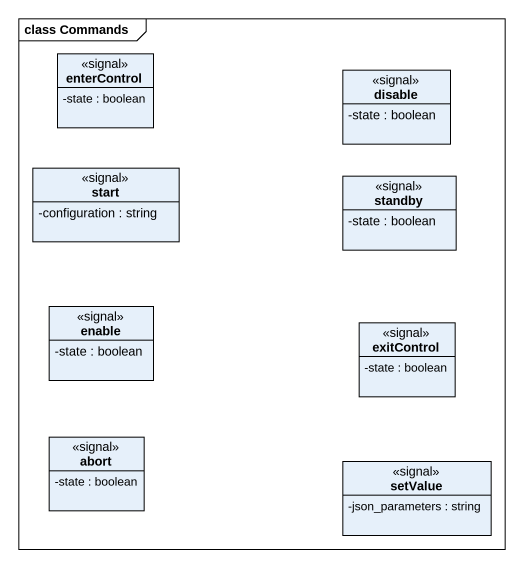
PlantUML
@startuml
mainframe class Commands
hide circle
hide empty members
skinparam classAttributeIconSize 0
class enterControl <<signal>> {
  -state : boolean
}
class disable <<signal>> {
  -state : boolean
}
class "start" as start_ <<signal>> {
  -configuration : string
}
class standby <<signal>> {
  -state : boolean
}
class enable <<signal>> {
  -state : boolean
}
class exitControl <<signal>> {
  -state : boolean
}
class abort <<signal>> {
  -state : boolean
}
class setValue <<signal>> {
  -json_parameters : string
}
@enduml
